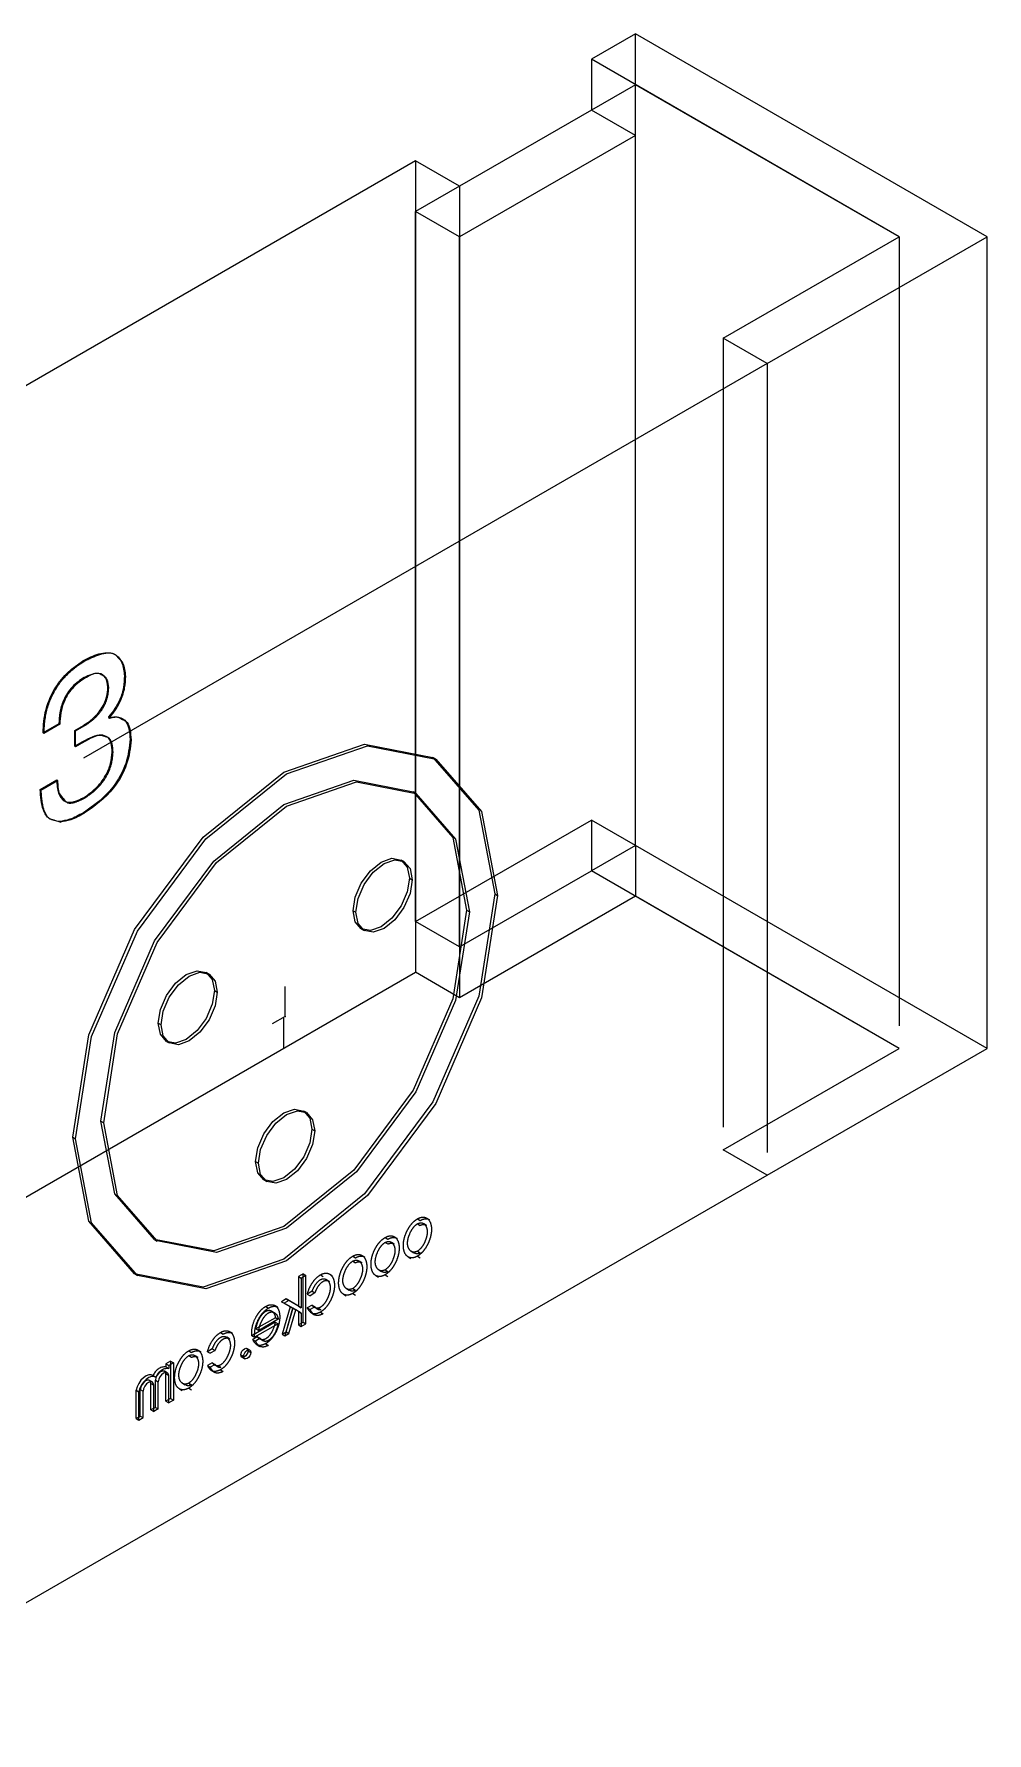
# Model space of a CAD drawing. Header units: millimetres. Extents: x 0 to 841, y 0 to 2287.
# Drawn here: x 614.698 to 616.231, y 248.819 to 251.554 of the extents above; entities that cross this region are included whole.
import ezdxf

# ---------------------------------------------------------------- set-up
doc = ezdxf.new("R2010")
doc.units = ezdxf.units.MM
doc.header["$PDSIZE"] = -1
doc.linetypes.add('HIDDEN', pattern=[1.905, 1.27, -0.635])

msp = doc.modelspace()

# ---------------------------------------------------------------- linework, layer by layer
at = {"color": 7, "linetype": 'Continuous', "lineweight": 25}
for p, q in [((615.6658, 251.5539), (615.5951, 251.5131)), ((615.6658, 250.2474), (615.6658, 251.5539)), ((616.2315, 251.2273), (615.6658, 251.5539)), ((615.5951, 251.5131), (615.5951, 251.4314)), ((615.5951, 251.4314), (615.3123, 251.2681)), ((615.3123, 251.3498), (613.7566, 250.4517)), ((615.3123, 251.3498), (615.3123, 250.0433)), ((615.383, 251.309), (615.3123, 251.3498)), ((615.3123, 250.125), (615.3123, 251.2681)), ((616.2315, 249.9209), (616.2315, 251.2273)), ((614.779, 250.5177), (614.7804, 250.5169)), ((614.8439, 250.5204), (614.8454, 250.5195)), ((614.7385, 250.4434), (614.713, 250.4287)), ((614.7399, 250.4426), (614.7144, 250.4279)), ((614.7385, 250.4434), (614.7399, 250.4426)), ((614.764, 250.4327), (614.7779, 250.4407)), ((614.8184, 250.4548), (614.8184, 250.4534)), ((614.8184, 250.4548), (614.8199, 250.454)), ((614.8199, 250.454), (614.8199, 250.4526)), ((614.713, 250.4287), (614.7144, 250.4279)), ((614.764, 250.4073), (614.764, 250.4327)), ((614.7767, 250.4146), (614.764, 250.4073)), ((614.764, 250.4073), (614.7654, 250.4064)), ((614.7781, 250.4138), (614.7654, 250.4064)), ((614.7767, 250.4146), (614.7781, 250.4138)), ((614.8532, 250.4186), (614.8546, 250.4178)), ((614.7083, 250.3377), (614.735, 250.353)), ((614.735, 250.353), (614.7364, 250.3522)), ((614.7779, 250.3002), (614.7793, 250.2994)), ((614.741, 250.2853), (614.7316, 250.2879)), ((614.7396, 250.2861), (614.741, 250.2853)), ((615.3123, 250.125), (615.5951, 250.2883)), ((615.5951, 250.2883), (615.5951, 250.2066)), ((615.6658, 250.2474), (615.5951, 250.2066)), ((616.2315, 249.9209), (615.6658, 250.2474)), ((615.383, 250.0842), (615.5951, 250.2066)), ((616.0901, 249.9209), (615.5951, 250.2066)), ((615.6658, 250.1658), (615.383, 250.0025)), ((616.0901, 249.9209), (615.6658, 250.1658)), ((615.383, 250.0842), (615.3123, 250.125)), ((615.383, 250.0842), (615.383, 250.0025)), ((613.7566, 249.1453), (615.3123, 250.0433)), ((615.383, 250.0025), (615.3123, 250.0433)), ((615.8072, 249.7576), (616.0901, 249.9209)), ((615.8779, 249.7168), (616.2315, 249.9209)), ((615.8779, 249.7168), (615.8072, 249.7576)), ((614.3223, 248.8187), (615.8779, 249.7168))]:
    msp.add_line(p, q, dxfattribs=at)
at = {"color": 7, "linetype": 'HIDDEN', "lineweight": 18}
for p, q in [((616.0901, 251.2273), (615.5951, 251.5131)), ((615.6658, 251.4722), (615.5951, 251.4314)), ((616.0901, 251.2273), (615.6658, 251.4722)), ((615.6658, 251.3906), (615.5951, 251.4314)), ((615.6658, 251.3906), (615.383, 251.2273)), ((615.383, 251.309), (615.383, 250.0842)), ((615.383, 251.2273), (615.3123, 251.2681)), ((615.383, 250.0842), (615.383, 251.2273)), ((615.8072, 251.064), (616.0901, 251.2273)), ((615.8779, 251.0232), (616.2315, 251.2273)), ((616.0901, 251.2273), (616.0901, 249.9209)), ((615.8779, 251.0232), (615.8072, 251.064)), ((615.8072, 251.064), (615.8072, 249.7576)), ((615.8779, 251.0232), (614.3223, 250.1252)), ((615.8779, 251.0232), (615.8779, 249.7168)), ((614.7802, 250.5465), (614.7816, 250.5457)), ((614.8173, 250.5023), (614.8187, 250.5015)), ((614.7654, 250.4319), (614.7793, 250.4399)), ((614.7779, 250.4407), (614.7793, 250.4399)), ((614.8184, 250.4534), (614.8199, 250.4526)), ((614.764, 250.4327), (614.7654, 250.4319)), ((614.7654, 250.4064), (614.7654, 250.4319)), ((614.8242, 250.3979), (614.8256, 250.3971)), ((615.3448, 250.3867), (615.3402, 250.3893)), ((614.7097, 250.3368), (614.7364, 250.3522)), ((614.7083, 250.3377), (614.7097, 250.3368)), ((614.779, 250.3249), (614.7804, 250.3241)), ((615.3128, 250.3313), (615.3082, 250.3339)), ((615.6658, 250.2474), (615.5951, 250.2883)), ((615.6658, 250.2474), (615.6658, 250.1658)), ((615.2936, 250.2215), (615.289, 250.2241)), ((615.3023, 250.1948), (615.3068, 250.1922)), ((615.4397, 250.1696), (615.4442, 250.167)), ((615.2118, 250.1425), (615.2163, 250.1399)), ((615.3944, 250.1435), (615.3989, 250.1408)), ((615.225, 250.1132), (615.2296, 250.1106)), ((614.98, 250.0405), (614.9755, 250.0431)), ((614.9887, 250.0138), (614.9933, 250.0112)), ((614.8982, 249.9615), (614.9028, 249.9589)), ((614.9115, 249.9322), (614.916, 249.9296)), ((615.1368, 249.8174), (615.1323, 249.82)), ((614.7609, 249.7777), (614.7654, 249.7751)), ((614.8061, 249.8038), (614.8106, 249.8012)), ((615.1455, 249.7907), (615.15, 249.7881)), ((615.055, 249.7385), (615.0595, 249.7359)), ((615.0683, 249.7092), (615.0728, 249.7066)), ((615.3153, 249.6465), (615.3198, 249.6438)), ((615.3347, 249.645), (615.3301, 249.6476)), ((614.8923, 249.6134), (614.8968, 249.6107)), ((615.2632, 249.6164), (615.2677, 249.6138)), ((615.2826, 249.615), (615.2781, 249.6176)), ((615.3153, 249.6386), (615.3198, 249.636)), ((615.33, 249.6359), (615.3254, 249.6385)), ((615.2112, 249.5864), (615.2157, 249.5838)), ((615.2306, 249.5849), (615.226, 249.5876)), ((615.2632, 249.6086), (615.2677, 249.606)), ((615.2779, 249.6059), (615.2734, 249.6085)), ((615.3004, 249.5852), (615.3049, 249.5826)), ((615.3051, 249.5943), (615.3096, 249.5917)), ((615.3153, 249.5942), (615.3198, 249.5916)), ((615.3153, 249.5864), (615.3198, 249.5837)), ((614.8603, 249.5579), (614.8648, 249.5553)), ((615.1313, 249.558), (615.1239, 249.5537)), ((615.1313, 249.4802), (615.1313, 249.558)), ((615.1313, 249.558), (615.1359, 249.5554)), ((615.2112, 249.5785), (615.2157, 249.5759)), ((615.2259, 249.5758), (615.2213, 249.5784)), ((615.2531, 249.5643), (615.2576, 249.5616)), ((615.2632, 249.5642), (615.2677, 249.5615)), ((615.1239, 249.5537), (615.1239, 249.5059)), ((615.1239, 249.5537), (615.1284, 249.5511)), ((615.1359, 249.5554), (615.1284, 249.5511)), ((615.1284, 249.5511), (615.1284, 249.5033)), ((615.1359, 249.4776), (615.1359, 249.5554)), ((615.1591, 249.5563), (615.1637, 249.5537)), ((615.1737, 249.5458), (615.1692, 249.5484)), ((615.1785, 249.5549), (615.174, 249.5575)), ((615.201, 249.5342), (615.2055, 249.5316)), ((615.2112, 249.5341), (615.2157, 249.5315)), ((615.2484, 249.5551), (615.2529, 249.5525)), ((615.2632, 249.5563), (615.2677, 249.5537)), ((615.0712, 249.5056), (615.0757, 249.5029)), ((615.0906, 249.5041), (615.086, 249.5067)), ((615.1039, 249.5175), (615.0964, 249.5131)), ((615.1104, 249.505), (615.0964, 249.5131)), ((615.0964, 249.5131), (615.1009, 249.5105)), ((615.1104, 249.505), (615.0977, 249.4607)), ((615.1084, 249.5149), (615.1009, 249.5105)), ((615.1149, 249.5024), (615.1009, 249.5105)), ((615.1239, 249.5059), (615.1039, 249.5175)), ((615.1039, 249.5175), (615.1084, 249.5149)), ((615.1284, 249.5033), (615.1084, 249.5149)), ((615.1104, 249.505), (615.1149, 249.5024)), ((615.1239, 249.5059), (615.1284, 249.5033)), ((615.1459, 249.5298), (615.1381, 249.5253)), ((615.1381, 249.5253), (615.1427, 249.5227)), ((615.1459, 249.5075), (615.1381, 249.503)), ((615.1504, 249.5272), (615.1427, 249.5227)), ((615.1504, 249.5048), (615.1427, 249.5004)), ((615.1459, 249.5298), (615.1504, 249.5272)), ((615.1459, 249.5075), (615.1504, 249.5048)), ((615.1963, 249.5251), (615.2008, 249.5225)), ((615.2112, 249.5263), (615.2157, 249.5237)), ((615.0866, 249.4801), (615.0488, 249.4583)), ((615.0912, 249.4775), (615.0533, 249.4557)), ((615.0869, 249.4873), (615.0555, 249.4692)), ((615.0914, 249.4847), (615.06, 249.4666)), ((615.0793, 249.4983), (615.078, 249.499)), ((615.0825, 249.4964), (615.0822, 249.4966)), ((615.0866, 249.4801), (615.0912, 249.4775)), ((615.0869, 249.4873), (615.0914, 249.4847)), ((615.1149, 249.5024), (615.1022, 249.4581)), ((615.1039, 249.4643), (615.1149, 249.5024)), ((615.1084, 249.4617), (615.1194, 249.4998)), ((615.1239, 249.4972), (615.1149, 249.5024)), ((615.1149, 249.5024), (615.1194, 249.4998)), ((615.1284, 249.4946), (615.1194, 249.4998)), ((615.1239, 249.4972), (615.1239, 249.4759)), ((615.1239, 249.4972), (615.1284, 249.4946)), ((615.1239, 249.4759), (615.1313, 249.4802)), ((615.1239, 249.4759), (615.1284, 249.4733)), ((615.1284, 249.4946), (615.1284, 249.4733)), ((615.1284, 249.4733), (615.1359, 249.4776)), ((615.1313, 249.4802), (615.1359, 249.4776)), ((615.1381, 249.503), (615.1427, 249.5004)), ((615.1452, 249.4945), (615.1498, 249.4919)), ((615.1552, 249.5027), (615.1597, 249.5001)), ((615.1591, 249.4962), (615.1637, 249.4936)), ((614.9985, 249.4636), (615.003, 249.461)), ((615.0131, 249.4531), (615.0086, 249.4557)), ((615.0179, 249.4622), (615.0134, 249.4648)), ((615.0488, 249.4583), (615.0533, 249.4557)), ((615.0579, 249.4567), (615.0502, 249.4522)), ((615.0502, 249.4522), (615.0547, 249.4496)), ((615.0624, 249.4541), (615.0547, 249.4496)), ((615.0555, 249.4692), (615.06, 249.4666)), ((615.0579, 249.4567), (615.0624, 249.4541)), ((615.0664, 249.4518), (615.0709, 249.4492)), ((615.0977, 249.4607), (615.1039, 249.4643)), ((615.0977, 249.4607), (615.1022, 249.4581)), ((615.1022, 249.4581), (615.1084, 249.4617)), ((615.1039, 249.4643), (615.1084, 249.4617)), ((614.9473, 249.434), (614.9518, 249.4314)), ((614.9473, 249.4262), (614.9518, 249.4236)), ((614.962, 249.4235), (614.9575, 249.4261)), ((614.9667, 249.4326), (614.9622, 249.4352)), ((614.9852, 249.437), (614.9775, 249.4326)), ((614.9775, 249.4326), (614.982, 249.43)), ((614.9897, 249.4344), (614.982, 249.43)), ((614.9852, 249.437), (614.9897, 249.4344)), ((615.0313, 249.4276), (615.0358, 249.425)), ((615.0329, 249.4239), (615.0375, 249.4213)), ((615.0455, 249.4352), (615.0409, 249.4378)), ((615.0426, 249.4341), (615.0471, 249.4315)), ((615.0573, 249.4438), (615.0618, 249.4412)), ((615.0712, 249.4455), (615.0757, 249.4428)), ((614.8942, 249.3918), (614.8896, 249.3944)), ((614.8902, 249.3941), (614.8947, 249.3915)), ((614.9128, 249.3984), (614.9083, 249.401)), ((614.9181, 249.4172), (614.9107, 249.4129)), ((614.9107, 249.4129), (614.9107, 249.4082)), ((614.9107, 249.4129), (614.9153, 249.4103)), ((614.9107, 249.4082), (614.9153, 249.4056)), ((614.9107, 249.3528), (614.9107, 249.3967)), ((614.9107, 249.3967), (614.9153, 249.3941)), ((614.9226, 249.4146), (614.9153, 249.4103)), ((614.9153, 249.4103), (614.9153, 249.4056)), ((614.9153, 249.3502), (614.9153, 249.3941)), ((614.9181, 249.4172), (614.9181, 249.3571)), ((614.9181, 249.4172), (614.9226, 249.4146)), ((614.9226, 249.4146), (614.9226, 249.3545)), ((614.9852, 249.4147), (614.9775, 249.4103)), ((614.9775, 249.4103), (614.982, 249.4076)), ((614.9897, 249.4121), (614.982, 249.4076)), ((614.9846, 249.4018), (614.9891, 249.3992)), ((614.9852, 249.4147), (614.9897, 249.4121)), ((614.9945, 249.4099), (614.9991, 249.4073)), ((614.9985, 249.4035), (615.003, 249.4009)), ((614.8626, 249.3251), (614.8626, 249.3707)), ((614.8626, 249.3707), (614.8672, 249.3681)), ((614.8672, 249.3224), (614.8672, 249.3681)), ((614.8694, 249.329), (614.8694, 249.3715)), ((614.8694, 249.3715), (614.874, 249.3689)), ((614.874, 249.3264), (614.874, 249.3689)), ((614.8887, 249.3838), (614.8841, 249.3864)), ((614.8866, 249.3389), (614.8866, 249.3814)), ((614.8866, 249.3814), (614.8912, 249.3788)), ((614.8912, 249.3363), (614.8912, 249.3788)), ((614.8937, 249.343), (614.8937, 249.3868)), ((614.8937, 249.3868), (614.8982, 249.3842)), ((614.8982, 249.3404), (614.8982, 249.3842)), ((614.9324, 249.3727), (614.937, 249.3701)), ((614.9371, 249.3819), (614.9417, 249.3793)), ((614.9473, 249.3818), (614.9518, 249.3792)), ((614.9473, 249.3739), (614.9518, 249.3713)), ((614.8937, 249.343), (614.8866, 249.3389)), ((614.8982, 249.3404), (614.8912, 249.3363)), ((614.8937, 249.343), (614.8982, 249.3404)), ((614.9181, 249.3571), (614.9107, 249.3528)), ((614.9107, 249.3528), (614.9153, 249.3502)), ((614.9226, 249.3545), (614.9153, 249.3502)), ((614.9181, 249.3571), (614.9226, 249.3545)), ((614.8626, 249.3251), (614.8694, 249.329)), ((614.8626, 249.3251), (614.8672, 249.3224)), ((614.8672, 249.3224), (614.874, 249.3264)), ((614.8694, 249.329), (614.874, 249.3264)), ((614.8866, 249.3389), (614.8912, 249.3363))]:
    msp.add_line(p, q, dxfattribs=at)
at = {"color": 7, "linetype": 'Continuous'}
for p, q in [((615.1025, 249.9723), (615.1025, 250.0207)), ((615.1025, 249.9723), (615.0816, 249.9602)), ((615.1001, 249.921), (615.1001, 249.9693)), ((615.1001, 249.921), (615.1001, 249.9693)), ((615.1001, 249.921), (615.1211, 249.9331)), ((615.1001, 249.921), (615.1211, 249.9331))]:
    msp.add_line(p, q, dxfattribs=at)
at = {"color": 7, "linetype": 'HIDDEN', "lineweight": 18, "flags": 128}
for points in [[(614.7609, 249.7777), (614.7867, 249.9426), (614.8603, 250.1122), (614.9704, 250.2608), (615.1003, 250.3656), (615.2301, 250.4107), (615.3403, 250.3893), (615.4138, 250.3046), (615.4397, 250.1696)], [(614.7654, 249.7751), (614.7912, 249.94), (614.8648, 250.1096), (614.9749, 250.2581), (615.1048, 250.363), (615.2347, 250.4081), (615.3448, 250.3867), (615.4184, 250.302), (615.4442, 250.167)], [(614.8061, 249.8038), (614.8285, 249.9467), (614.8923, 250.0938), (614.9877, 250.2225), (615.1003, 250.3133), (615.2128, 250.3524), (615.3083, 250.3339), (615.372, 250.2605), (615.3944, 250.1435)], [(614.8106, 249.8012), (614.833, 249.9441), (614.8968, 250.0911), (614.9922, 250.2199), (615.1048, 250.3107), (615.2174, 250.3498), (615.3128, 250.3313), (615.3766, 250.2579), (615.3989, 250.1408)], [(615.2118, 250.1425), (615.2152, 250.1645), (615.225, 250.1871), (615.2397, 250.2069), (615.257, 250.2209), (615.2743, 250.2269), (615.289, 250.2241), (615.2988, 250.2128), (615.3023, 250.1948)], [(615.2163, 250.1399), (615.2197, 250.1619), (615.2296, 250.1845), (615.2442, 250.2043), (615.2616, 250.2183), (615.2789, 250.2243), (615.2936, 250.2215), (615.3034, 250.2102), (615.3068, 250.1922)], [(615.3023, 250.1948), (615.2988, 250.1728), (615.289, 250.1502), (615.2743, 250.1304), (615.257, 250.1164), (615.2397, 250.1104), (615.225, 250.1132), (615.2152, 250.1245), (615.2118, 250.1425)], [(615.3068, 250.1922), (615.3034, 250.1702), (615.2936, 250.1476), (615.2789, 250.1278), (615.2616, 250.1138), (615.2442, 250.1078), (615.2296, 250.1106), (615.2197, 250.1219), (615.2163, 250.1399)], [(615.4397, 250.1696), (615.4138, 250.0047), (615.3403, 249.835), (615.2301, 249.6865), (615.1003, 249.5817), (614.9704, 249.5366), (614.8603, 249.5579), (614.7867, 249.6426), (614.7609, 249.7777)], [(615.4442, 250.167), (615.4184, 250.0021), (615.3448, 249.8324), (615.2347, 249.6839), (615.1048, 249.5791), (614.9749, 249.5339), (614.8648, 249.5553), (614.7912, 249.64), (614.7654, 249.7751)], [(615.3944, 250.1435), (615.372, 250.0005), (615.3083, 249.8535), (615.2128, 249.7248), (615.1003, 249.634), (614.9877, 249.5948), (614.8923, 249.6134), (614.8285, 249.6868), (614.8061, 249.8038)], [(615.3989, 250.1408), (615.3766, 249.9979), (615.3128, 249.8509), (615.2174, 249.7222), (615.1048, 249.6313), (614.9922, 249.5922), (614.8968, 249.6108), (614.833, 249.6841), (614.8106, 249.8012)], [(614.8982, 249.9615), (614.9017, 249.9835), (614.9115, 250.0061), (614.9262, 250.0259), (614.9435, 250.0399), (614.9608, 250.0459), (614.9755, 250.0431), (614.9853, 250.0318), (614.9887, 250.0138)], [(614.9028, 249.9589), (614.9062, 249.9809), (614.916, 250.0035), (614.9307, 250.0233), (614.948, 250.0373), (614.9653, 250.0433), (614.98, 250.0405), (614.9898, 250.0292), (614.9933, 250.0112)], [(614.9887, 250.0138), (614.9853, 249.9918), (614.9755, 249.9692), (614.9608, 249.9494), (614.9435, 249.9354), (614.9262, 249.9294), (614.9115, 249.9322), (614.9017, 249.9435), (614.8982, 249.9615)], [(614.9933, 250.0112), (614.9898, 249.9892), (614.98, 249.9666), (614.9653, 249.9468), (614.948, 249.9328), (614.9307, 249.9268), (614.916, 249.9296), (614.9062, 249.9409), (614.9028, 249.9589)], [(615.055, 249.7385), (615.0585, 249.7605), (615.0683, 249.7831), (615.0829, 249.8029), (615.1003, 249.8169), (615.1176, 249.8229), (615.1323, 249.82), (615.1421, 249.8087), (615.1455, 249.7907)], [(615.0595, 249.7359), (615.063, 249.7579), (615.0728, 249.7805), (615.0875, 249.8003), (615.1048, 249.8142), (615.1221, 249.8203), (615.1368, 249.8174), (615.1466, 249.8061), (615.15, 249.7881)], [(615.1455, 249.7907), (615.1421, 249.7687), (615.1323, 249.7461), (615.1176, 249.7263), (615.1003, 249.7123), (615.0829, 249.7063), (615.0683, 249.7092), (615.0585, 249.7205), (615.055, 249.7385)], [(615.15, 249.7881), (615.1466, 249.7661), (615.1368, 249.7435), (615.1221, 249.7237), (615.1048, 249.7097), (615.0875, 249.7037), (615.0728, 249.7066), (615.063, 249.7179), (615.0595, 249.7359)], [(615.0313, 249.4276), (615.0317, 249.4303), (615.0329, 249.4332), (615.0348, 249.4356), (615.0369, 249.4374), (615.0391, 249.4381), (615.0409, 249.4378), (615.0422, 249.4364), (615.0426, 249.4341)], [(615.0426, 249.4341), (615.0422, 249.4314), (615.0409, 249.4285), (615.0391, 249.4261), (615.0369, 249.4243), (615.0348, 249.4236), (615.0329, 249.4239), (615.0317, 249.4253), (615.0313, 249.4276)], [(615.0358, 249.425), (615.0362, 249.4277), (615.0375, 249.4305), (615.0393, 249.433), (615.0415, 249.4348), (615.0436, 249.4355), (615.0455, 249.4352), (615.0467, 249.4338), (615.0471, 249.4315)], [(615.0471, 249.4315), (615.0467, 249.4288), (615.0455, 249.4259), (615.0436, 249.4235), (615.0415, 249.4217), (615.0393, 249.421), (615.0375, 249.4213), (615.0362, 249.4227), (615.0358, 249.425)], [(614.8902, 249.3941), (614.8869, 249.3953), (614.883, 249.3952), (614.8787, 249.3936), (614.8745, 249.3906), (614.8705, 249.3865), (614.867, 249.3816), (614.8643, 249.3762), (614.8626, 249.3707)], [(614.9107, 249.3967), (614.9098, 249.3995), (614.9079, 249.4012), (614.9052, 249.4015), (614.9022, 249.4004), (614.8992, 249.398), (614.8965, 249.3946), (614.8946, 249.3908), (614.8937, 249.3868)], [(614.9153, 249.3941), (614.9143, 249.3969), (614.9124, 249.3986), (614.9098, 249.3989), (614.9067, 249.3978), (614.9037, 249.3954), (614.9011, 249.392), (614.8991, 249.3881), (614.8982, 249.3842)], [(614.8947, 249.3915), (614.8914, 249.3927), (614.8875, 249.3926), (614.8833, 249.3909), (614.879, 249.388), (614.875, 249.3839), (614.8715, 249.379), (614.8689, 249.3736), (614.8672, 249.3681)], [(614.8866, 249.3814), (614.8858, 249.3846), (614.8839, 249.3865), (614.8812, 249.3869), (614.878, 249.3858), (614.8749, 249.3832), (614.8722, 249.3797), (614.8703, 249.3756), (614.8694, 249.3715)], [(614.8912, 249.3788), (614.8904, 249.3819), (614.8885, 249.3839), (614.8857, 249.3843), (614.8826, 249.3831), (614.8794, 249.3806), (614.8767, 249.3771), (614.8748, 249.373), (614.874, 249.3689)]]:
    msp.add_lwpolyline(points, dxfattribs=at)
at = {"color": 7, "linetype": 'HIDDEN', "lineweight": 18}
for centre in [(614.9096, 249.3878), (614.9141, 249.3851)]:
    msp.add_arc(centre, 0.0204, 86.7937, 162.0245, dxfattribs=at)
at = {"color": 7, "linetype": 'Continuous', "lineweight": 25}
for points, knots in [([(614.713, 250.4287), (614.7137, 250.4409), (614.7151, 250.4653), (614.7318, 250.5037), (614.7562, 250.5308), (614.7722, 250.5412), (614.7802, 250.5465)], [0, 0, 0, 0, 0.280713, 0.558959, 0.779032, 1, 1, 1, 1]), ([(614.7802, 250.5465), (614.7889, 250.5506), (614.8064, 250.5589), (614.8288, 250.5581), (614.8413, 250.5426), (614.8431, 250.5278), (614.8439, 250.5204)], [0, 0, 0, 0, 0.280832, 0.559816, 0.77948, 1, 1, 1, 1]), ([(614.8339, 250.5494), (614.8366, 250.5468), (614.8436, 250.54), (614.8447, 250.5273), (614.8454, 250.5195)], [0, 0, 0, 0, 0.397455, 1, 1, 1, 1]), ([(614.779, 250.5177), (614.7726, 250.5135), (614.7598, 250.5051), (614.7453, 250.4826), (614.7395, 250.4613), (614.7388, 250.4494), (614.7385, 250.4434)], [0, 0, 0, 0, 0.2803377, 0.55806, 0.7786715, 1, 1, 1, 1]), ([(614.7804, 250.5169), (614.774, 250.5127), (614.7612, 250.5043), (614.7467, 250.4818), (614.7409, 250.4605), (614.7402, 250.4486), (614.7399, 250.4426)], [0, 0, 0, 0, 0.2803377, 0.55806, 0.7786715, 1, 1, 1, 1]), ([(614.8173, 250.5023), (614.8165, 250.5079), (614.8149, 250.5191), (614.8011, 250.5278), (614.7874, 250.5215), (614.779, 250.5177)], [0, 0, 0, 0, 0.2810787, 0.5603094, 1, 1, 1, 1]), ([(614.806, 250.5225), (614.8054, 250.5229), (614.7993, 250.5273), (614.7894, 250.5218), (614.7804, 250.5169)], [0, 0, 0, 0, 0.097161, 1, 1, 1, 1]), ([(614.8439, 250.5204), (614.8437, 250.5144), (614.8432, 250.5024), (614.8377, 250.4839), (614.829, 250.4674), (614.822, 250.459), (614.8184, 250.4548)], [0, 0, 0, 0, 0.280228, 0.559846, 0.779841, 1, 1, 1, 1]), ([(614.8454, 250.5195), (614.8451, 250.5136), (614.8446, 250.5016), (614.8391, 250.4831), (614.8304, 250.4666), (614.8234, 250.4582), (614.8199, 250.454)], [0, 0, 0, 0, 0.280228, 0.559846, 0.779841, 1, 1, 1, 1]), ([(614.7779, 250.4407), (614.7833, 250.4443), (614.7942, 250.4516), (614.8083, 250.468), (614.816, 250.4867), (614.8169, 250.4971), (614.8173, 250.5023)], [0, 0, 0, 0, 0.280943, 0.559927, 0.779511, 1, 1, 1, 1]), ([(614.8184, 250.4534), (614.824, 250.4542), (614.8352, 250.4559), (614.8506, 250.4461), (614.8522, 250.429), (614.8532, 250.4186)], [0, 0, 0, 0, 0.281257, 0.561403, 1, 1, 1, 1]), ([(614.8382, 250.4518), (614.8419, 250.4501), (614.8526, 250.4451), (614.8538, 250.4286), (614.8546, 250.4178)], [0, 0, 0, 0, 0.342796, 1, 1, 1, 1]), ([(614.8242, 250.3979), (614.824, 250.4028), (614.8235, 250.4125), (614.8175, 250.4229), (614.802, 250.4276), (614.7872, 250.42), (614.7767, 250.4146)], [0, 0, 0, 0, 0.18739, 0.3740717, 0.5608801, 1, 1, 1, 1]), ([(614.8532, 250.4186), (614.8518, 250.4058), (614.8491, 250.3801), (614.8218, 250.3307), (614.7946, 250.3118), (614.7779, 250.3002)], [0, 0, 0, 0, 0.28105, 0.560203, 1, 1, 1, 1]), ([(614.8119, 250.423), (614.8106, 250.4235), (614.8015, 250.4272), (614.7889, 250.42), (614.7781, 250.4138)], [0, 0, 0, 0, 0.140173, 1, 1, 1, 1]), ([(614.8546, 250.4178), (614.8533, 250.4049), (614.8505, 250.3793), (614.8233, 250.3299), (614.796, 250.311), (614.7793, 250.2994)], [0, 0, 0, 0, 0.28105, 0.560203, 1, 1, 1, 1]), ([(614.779, 250.3249), (614.7854, 250.3293), (614.798, 250.3381), (614.8138, 250.358), (614.8225, 250.3797), (614.8236, 250.3918), (614.8242, 250.3979)], [0, 0, 0, 0, 0.280836, 0.559683, 0.779441, 1, 1, 1, 1]), ([(614.735, 250.353), (614.7355, 250.3455), (614.7365, 250.3304), (614.7468, 250.3166), (614.763, 250.3167), (614.7737, 250.3222), (614.779, 250.3249)], [0, 0, 0, 0, 0.280929, 0.559406, 0.779167, 1, 1, 1, 1]), ([(614.7364, 250.3522), (614.7366, 250.3443), (614.737, 250.3314), (614.7438, 250.3249), (614.7464, 250.3225)], [0, 0, 0, 0, 0.616331, 1, 1, 1, 1]), ([(614.7396, 250.2861), (614.7338, 250.2869), (614.7223, 250.2884), (614.7106, 250.307), (614.7092, 250.326), (614.7083, 250.3377)], [0, 0, 0, 0, 0.279474, 0.559495, 1, 1, 1, 1]), ([(614.7779, 250.3002), (614.7705, 250.2961), (614.7573, 250.2888), (614.745, 250.2869), (614.7396, 250.2861)], [0, 0, 0, 0, 0.560492, 1, 1, 1, 1]), ([(614.7793, 250.2994), (614.7719, 250.2953), (614.7588, 250.288), (614.7464, 250.2861), (614.741, 250.2853)], [0, 0, 0, 0, 0.560492, 1, 1, 1, 1])]:
    msp.add_open_spline(points, degree=3, knots=knots, dxfattribs=at)
at = {"color": 7, "linetype": 'HIDDEN', "lineweight": 18}
for points, knots in [([(614.7144, 250.4279), (614.7151, 250.4401), (614.7166, 250.4644), (614.7332, 250.5029), (614.7576, 250.5299), (614.7736, 250.5404), (614.7816, 250.5457)], [0, 0, 0, 0, 0.280713, 0.558959, 0.779032, 1, 1, 1, 1]), ([(614.7816, 250.5457), (614.7902, 250.5496), (614.8074, 250.5576), (614.8272, 250.5589), (614.8327, 250.5511), (614.8339, 250.5494)], [0, 0, 0, 0, 0.442939, 0.882964, 1, 1, 1, 1]), ([(614.8187, 250.5015), (614.818, 250.5073), (614.8168, 250.5179), (614.8093, 250.5211), (614.806, 250.5225)], [0, 0, 0, 0, 0.547921, 1, 1, 1, 1]), ([(614.7793, 250.4399), (614.7847, 250.4435), (614.7956, 250.4508), (614.8097, 250.4672), (614.8174, 250.4859), (614.8183, 250.4963), (614.8187, 250.5015)], [0, 0, 0, 0, 0.280943, 0.559927, 0.779511, 1, 1, 1, 1]), ([(614.8199, 250.4526), (614.8258, 250.4541), (614.8328, 250.4557), (614.8375, 250.4523), (614.8382, 250.4518)], [0, 0, 0, 0, 0.84555, 1, 1, 1, 1]), ([(614.8256, 250.3971), (614.8254, 250.4019), (614.8248, 250.4115), (614.8199, 250.4213), (614.8141, 250.4225), (614.8119, 250.423)], [0, 0, 0, 0, 0.382982, 0.764515, 1, 1, 1, 1]), ([(614.7804, 250.3241), (614.7868, 250.3285), (614.7994, 250.3373), (614.8153, 250.3572), (614.8239, 250.3788), (614.8251, 250.391), (614.8256, 250.3971)], [0, 0, 0, 0, 0.280836, 0.559683, 0.779441, 1, 1, 1, 1]), ([(614.7316, 250.2879), (614.7293, 250.2884), (614.7214, 250.2898), (614.7123, 250.3066), (614.7107, 250.3254), (614.7097, 250.3368)], [0, 0, 0, 0, 0.138561, 0.473346, 1, 1, 1, 1]), ([(614.7464, 250.3225), (614.7476, 250.3206), (614.7514, 250.3147), (614.7646, 250.3162), (614.7752, 250.3215), (614.7804, 250.3241)], [0, 0, 0, 0, 0.19037, 0.5942, 1, 1, 1, 1]), ([(615.3153, 249.5864), (615.3139, 249.5857), (615.3109, 249.5841), (615.3062, 249.5834), (615.3012, 249.5843), (615.2967, 249.5878), (615.2934, 249.5942), (615.2922, 249.6031), (615.2934, 249.6134), (615.2967, 249.6236), (615.3012, 249.6323), (615.3062, 249.639), (615.3109, 249.6436), (615.3139, 249.6456), (615.3153, 249.6465)], [0, 0, 0, 0, 0.053784, 0.117806, 0.194259, 0.284674, 0.388205, 0.5, 0.611795, 0.715326, 0.805741, 0.882194, 0.946216, 1, 1, 1, 1]), ([(615.3153, 249.6465), (615.3166, 249.6472), (615.3196, 249.6487), (615.3244, 249.6495), (615.3293, 249.6485), (615.3338, 249.6451), (615.3371, 249.6387), (615.3383, 249.6297), (615.3371, 249.6194), (615.3338, 249.6092), (615.3293, 249.6005), (615.3244, 249.5939), (615.3196, 249.5892), (615.3166, 249.5872), (615.3153, 249.5864)], [0, 0, 0, 0, 0.053784, 0.117806, 0.194259, 0.284674, 0.388205, 0.5, 0.611795, 0.715326, 0.805741, 0.882194, 0.946216, 1, 1, 1, 1]), ([(615.3153, 249.6386), (615.3173, 249.6393), (615.3215, 249.6409), (615.3265, 249.6382), (615.3301, 249.6333), (615.3316, 249.6258), (615.3301, 249.6167), (615.3265, 249.6076), (615.3215, 249.5992), (615.3173, 249.5958), (615.3153, 249.5942)], [0, 0, 0, 0, 0.111736, 0.23533, 0.367087, 0.5, 0.632913, 0.76467, 0.888264, 1, 1, 1, 1]), ([(615.3198, 249.6438), (615.3212, 249.6445), (615.3242, 249.6461), (615.3288, 249.6468), (615.3325, 249.6465), (615.3341, 249.6451), (615.3345, 249.6448)], [0, 0, 0, 0, 0.247731, 0.542616, 0.894759, 1, 1, 1, 1]), ([(615.2632, 249.5563), (615.2619, 249.5556), (615.2589, 249.5541), (615.2541, 249.5533), (615.2492, 249.5542), (615.2446, 249.5577), (615.2414, 249.5641), (615.2402, 249.5731), (615.2414, 249.5834), (615.2446, 249.5936), (615.2492, 249.6023), (615.2541, 249.6089), (615.2589, 249.6136), (615.2619, 249.6155), (615.2632, 249.6164)], [0, 0, 0, 0, 0.053784, 0.117806, 0.194259, 0.284674, 0.388205, 0.5, 0.611795, 0.715326, 0.805741, 0.882194, 0.946216, 1, 1, 1, 1]), ([(615.2632, 249.6164), (615.2646, 249.6171), (615.2676, 249.6186), (615.2723, 249.6194), (615.2773, 249.6185), (615.2818, 249.615), (615.2851, 249.6086), (615.2863, 249.5997), (615.2851, 249.5893), (615.2818, 249.5792), (615.2773, 249.5704), (615.2723, 249.5638), (615.2676, 249.5592), (615.2646, 249.5572), (615.2632, 249.5563)], [0, 0, 0, 0, 0.053784, 0.117806, 0.194259, 0.284674, 0.388205, 0.5, 0.611795, 0.715326, 0.805741, 0.882194, 0.946216, 1, 1, 1, 1]), ([(615.2677, 249.6138), (615.2691, 249.6145), (615.2721, 249.616), (615.2768, 249.6167), (615.2805, 249.6164), (615.2821, 249.6151), (615.2825, 249.6148)], [0, 0, 0, 0, 0.247731, 0.542616, 0.894759, 1, 1, 1, 1]), ([(615.3153, 249.5942), (615.3132, 249.5935), (615.309, 249.5919), (615.304, 249.5946), (615.3004, 249.5995), (615.2989, 249.607), (615.3004, 249.6162), (615.304, 249.6252), (615.309, 249.6336), (615.3132, 249.637), (615.3153, 249.6386)], [0, 0, 0, 0, 0.111736, 0.23533, 0.367087, 0.5, 0.632913, 0.76467, 0.888264, 1, 1, 1, 1]), ([(615.3198, 249.636), (615.3218, 249.6368), (615.3258, 249.6383), (615.3285, 249.6365), (615.3298, 249.6357)], [0, 0, 0, 0, 0.519668, 1, 1, 1, 1]), ([(615.2112, 249.5263), (615.2098, 249.5256), (615.2068, 249.5241), (615.2021, 249.5233), (615.1971, 249.5242), (615.1926, 249.5277), (615.1893, 249.5341), (615.1881, 249.543), (615.1893, 249.5534), (615.1926, 249.5635), (615.1971, 249.5722), (615.2021, 249.5789), (615.2068, 249.5835), (615.2098, 249.5855), (615.2112, 249.5864)], [0, 0, 0, 0, 0.053784, 0.117806, 0.194259, 0.284674, 0.388205, 0.5, 0.611795, 0.715326, 0.805741, 0.882194, 0.946216, 1, 1, 1, 1]), ([(615.2112, 249.5864), (615.2126, 249.5871), (615.2156, 249.5886), (615.2203, 249.5894), (615.2252, 249.5885), (615.2298, 249.585), (615.233, 249.5786), (615.2342, 249.5696), (615.233, 249.5593), (615.2298, 249.5491), (615.2252, 249.5404), (615.2203, 249.5338), (615.2156, 249.5291), (615.2126, 249.5272), (615.2112, 249.5263)], [0, 0, 0, 0, 0.0537844, 0.1178061, 0.1942591, 0.2846742, 0.3882046, 0.5, 0.6117954, 0.7153258, 0.8057409, 0.8821939, 0.9462156, 1, 1, 1, 1]), ([(615.2157, 249.5838), (615.2171, 249.5845), (615.2201, 249.586), (615.2247, 249.5867), (615.2284, 249.5864), (615.2301, 249.585), (615.2304, 249.5847)], [0, 0, 0, 0, 0.247731, 0.542616, 0.894759, 1, 1, 1, 1]), ([(615.2632, 249.5642), (615.2612, 249.5634), (615.257, 249.5619), (615.252, 249.5645), (615.2484, 249.5695), (615.2469, 249.5769), (615.2484, 249.5861), (615.252, 249.5952), (615.257, 249.6036), (615.2612, 249.607), (615.2632, 249.6086)], [0, 0, 0, 0, 0.111736, 0.23533, 0.367087, 0.5, 0.632913, 0.76467, 0.888264, 1, 1, 1, 1]), ([(615.2632, 249.6086), (615.2652, 249.6093), (615.2695, 249.6108), (615.2745, 249.6082), (615.2781, 249.6033), (615.2796, 249.5958), (615.2781, 249.5866), (615.2745, 249.5775), (615.2695, 249.5691), (615.2652, 249.5658), (615.2632, 249.5642)], [0, 0, 0, 0, 0.111736, 0.23533, 0.367087, 0.5, 0.632913, 0.76467, 0.888264, 1, 1, 1, 1]), ([(615.2677, 249.606), (615.2698, 249.6067), (615.2737, 249.6082), (615.2765, 249.6065), (615.2778, 249.6057)], [0, 0, 0, 0, 0.519668, 1, 1, 1, 1]), ([(615.3198, 249.5916), (615.3177, 249.5908), (615.3138, 249.5893), (615.3111, 249.5911), (615.3097, 249.5919)], [0, 0, 0, 0, 0.519668, 1, 1, 1, 1]), ([(615.1591, 249.5563), (615.1605, 249.557), (615.1635, 249.5585), (615.1682, 249.5593), (615.1732, 249.5584), (615.1777, 249.5549), (615.181, 249.5485), (615.1822, 249.5396), (615.181, 249.5292), (615.1777, 249.5191), (615.1732, 249.5104), (615.1682, 249.5037), (615.1635, 249.4991), (615.1605, 249.4971), (615.1591, 249.4962)], [0, 0, 0, 0, 0.053784, 0.117806, 0.194259, 0.284674, 0.388205, 0.5, 0.611795, 0.715326, 0.805741, 0.882194, 0.946216, 1, 1, 1, 1]), ([(615.2112, 249.5341), (615.2092, 249.5334), (615.2049, 249.5319), (615.1999, 249.5345), (615.1963, 249.5394), (615.1948, 249.5469), (615.1963, 249.5561), (615.1999, 249.5651), (615.2049, 249.5735), (615.2092, 249.5769), (615.2112, 249.5785)], [0, 0, 0, 0, 0.111736, 0.23533, 0.367087, 0.5, 0.632913, 0.76467, 0.888264, 1, 1, 1, 1]), ([(615.2112, 249.5785), (615.2132, 249.5793), (615.2174, 249.5808), (615.2224, 249.5781), (615.226, 249.5732), (615.2275, 249.5658), (615.226, 249.5566), (615.2224, 249.5475), (615.2174, 249.5391), (615.2132, 249.5357), (615.2112, 249.5341)], [0, 0, 0, 0, 0.111736, 0.23533, 0.367087, 0.5, 0.632913, 0.76467, 0.888264, 1, 1, 1, 1]), ([(615.2157, 249.5759), (615.2178, 249.5767), (615.2217, 249.5782), (615.2244, 249.5764), (615.2258, 249.5756)], [0, 0, 0, 0, 0.519668, 1, 1, 1, 1]), ([(615.2677, 249.5615), (615.2657, 249.5608), (615.2618, 249.5593), (615.259, 249.561), (615.2577, 249.5619)], [0, 0, 0, 0, 0.519668, 1, 1, 1, 1]), ([(615.1381, 249.5253), (615.1392, 249.5289), (615.1415, 249.536), (615.1471, 249.5453), (615.1532, 249.5523), (615.1572, 249.555), (615.1591, 249.5563)], [0, 0, 0, 0, 0.289345, 0.578702, 0.796119, 1, 1, 1, 1]), ([(615.1459, 249.5298), (615.1469, 249.5323), (615.1489, 249.5371), (615.1533, 249.5436), (615.1583, 249.5485), (615.1635, 249.5504), (615.168, 249.5495), (615.1717, 249.5466), (615.1743, 249.5419), (615.1753, 249.5356), (615.1743, 249.5282), (615.1717, 249.5205), (615.168, 249.5133), (615.1635, 249.5072), (615.1583, 249.5031), (615.1533, 249.5022), (615.1489, 249.5037), (615.1469, 249.5062), (615.1459, 249.5075)], [0, 0, 0, 0, 0.06591, 0.127752, 0.184575, 0.240344, 0.300579, 0.365486, 0.4327, 0.5, 0.5673, 0.634514, 0.699421, 0.759656, 0.815425, 0.872248, 0.93409, 1, 1, 1, 1]), ([(615.1504, 249.5272), (615.1514, 249.5297), (615.1535, 249.5345), (615.1578, 249.541), (615.1628, 249.5459), (615.168, 249.5477), (615.1716, 249.5473), (615.1732, 249.546), (615.1736, 249.5456)], [0, 0, 0, 0, 0.203733, 0.394894, 0.570539, 0.742926, 0.929119, 1, 1, 1, 1]), ([(615.2157, 249.5315), (615.2137, 249.5307), (615.2097, 249.5292), (615.207, 249.531), (615.2057, 249.5318)], [0, 0, 0, 0, 0.519668, 1, 1, 1, 1]), ([(615.0488, 249.4583), (615.0487, 249.4629), (615.0487, 249.4724), (615.054, 249.4863), (615.0604, 249.496), (615.0657, 249.5019), (615.0694, 249.5044), (615.0712, 249.5056)], [0, 0, 0, 0, 0.284269, 0.585299, 0.73536, 0.873926, 1, 1, 1, 1]), ([(615.0712, 249.5056), (615.0726, 249.5062), (615.0756, 249.5078), (615.0803, 249.5085), (615.0852, 249.5076), (615.0898, 249.5042), (615.093, 249.4978), (615.0942, 249.4888), (615.093, 249.4785), (615.0898, 249.4683), (615.0852, 249.4596), (615.0803, 249.453), (615.0756, 249.4483), (615.0726, 249.4463), (615.0712, 249.4455)], [0, 0, 0, 0, 0.0537844, 0.1178061, 0.1942591, 0.2846742, 0.3882046, 0.5, 0.6117954, 0.7153258, 0.8057409, 0.8821939, 0.9462156, 1, 1, 1, 1]), ([(615.0757, 249.5029), (615.0771, 249.5036), (615.0801, 249.5052), (615.0847, 249.5059), (615.0885, 249.5055), (615.0901, 249.5042), (615.0904, 249.5039)], [0, 0, 0, 0, 0.247731, 0.542616, 0.894759, 1, 1, 1, 1]), ([(615.1598, 249.5004), (615.1592, 249.5002), (615.1569, 249.4996), (615.1535, 249.5012), (615.1514, 249.5036), (615.1504, 249.5048)], [0, 0, 0, 0, 0.134178, 0.553306, 1, 1, 1, 1]), ([(615.0533, 249.4557), (615.0533, 249.4603), (615.0532, 249.4697), (615.0585, 249.4837), (615.0649, 249.4934), (615.0703, 249.4993), (615.074, 249.5018), (615.0757, 249.5029)], [0, 0, 0, 0, 0.284269, 0.585299, 0.73536, 0.873926, 1, 1, 1, 1]), ([(615.0555, 249.4692), (615.056, 249.472), (615.057, 249.4775), (615.0607, 249.4859), (615.0655, 249.4931), (615.0712, 249.4983), (615.0769, 249.4997), (615.0816, 249.4979), (615.0854, 249.4939), (615.0864, 249.4895), (615.0869, 249.4873)], [0, 0, 0, 0, 0.133809, 0.265222, 0.38803, 0.5, 0.61197, 0.734778, 0.866191, 1, 1, 1, 1]), ([(615.0866, 249.4801), (615.0854, 249.4754), (615.0836, 249.4685), (615.0783, 249.46), (615.074, 249.4549), (615.0691, 249.4519), (615.0647, 249.4516), (615.0607, 249.4531), (615.0589, 249.4555), (615.0579, 249.4567)], [0, 0, 0, 0, 0.267845, 0.395145, 0.51294, 0.624534, 0.740912, 0.866836, 1, 1, 1, 1]), ([(615.06, 249.4666), (615.0605, 249.4694), (615.0615, 249.4749), (615.0653, 249.4833), (615.07, 249.4905), (615.0757, 249.4957), (615.0814, 249.4971), (615.0861, 249.4953), (615.0899, 249.4913), (615.0909, 249.4869), (615.0914, 249.4847)], [0, 0, 0, 0, 0.133809, 0.265222, 0.38803, 0.5, 0.61197, 0.734778, 0.866191, 1, 1, 1, 1]), ([(615.0912, 249.4775), (615.0899, 249.4728), (615.0881, 249.4658), (615.0829, 249.4574), (615.0785, 249.4523), (615.0737, 249.4493), (615.0692, 249.449), (615.0653, 249.4505), (615.0634, 249.4529), (615.0624, 249.4541)], [0, 0, 0, 0, 0.267845, 0.395145, 0.51294, 0.624534, 0.740912, 0.866836, 1, 1, 1, 1]), ([(615.1591, 249.4962), (615.1567, 249.4951), (615.1515, 249.4928), (615.1433, 249.4942), (615.1401, 249.4996), (615.1381, 249.503)], [0, 0, 0, 0, 0.262326, 0.545229, 1, 1, 1, 1]), ([(615.1637, 249.4936), (615.1612, 249.4925), (615.1561, 249.4902), (615.1478, 249.4916), (615.1446, 249.497), (615.1427, 249.5004)], [0, 0, 0, 0, 0.262326, 0.545229, 1, 1, 1, 1]), ([(614.9775, 249.4326), (614.9786, 249.4361), (614.9808, 249.4432), (614.9865, 249.4525), (614.9926, 249.4596), (614.9966, 249.4623), (614.9985, 249.4636)], [0, 0, 0, 0, 0.289345, 0.578702, 0.796119, 1, 1, 1, 1]), ([(614.9852, 249.437), (614.9863, 249.4395), (614.9883, 249.4444), (614.9927, 249.4509), (614.9977, 249.4557), (615.0029, 249.4576), (615.0074, 249.4568), (615.0111, 249.4539), (615.0137, 249.4492), (615.0147, 249.4429), (615.0137, 249.4354), (615.0111, 249.4278), (615.0074, 249.4206), (615.0029, 249.4145), (614.9977, 249.4104), (614.9927, 249.4095), (614.9883, 249.4109), (614.9863, 249.4134), (614.9852, 249.4147)], [0, 0, 0, 0, 0.06591, 0.127752, 0.184575, 0.240344, 0.300579, 0.365486, 0.4327, 0.5, 0.5673, 0.634514, 0.699421, 0.759656, 0.815425, 0.872248, 0.93409, 1, 1, 1, 1]), ([(614.9897, 249.4344), (614.9908, 249.4369), (614.9928, 249.4418), (614.9972, 249.4482), (615.0022, 249.4531), (615.0074, 249.455), (615.011, 249.4546), (615.0125, 249.4532), (615.013, 249.4529)], [0, 0, 0, 0, 0.203733, 0.394894, 0.570539, 0.742926, 0.929119, 1, 1, 1, 1]), ([(614.9985, 249.4636), (614.9999, 249.4643), (615.0029, 249.4658), (615.0076, 249.4666), (615.0125, 249.4657), (615.0171, 249.4622), (615.0203, 249.4558), (615.0215, 249.4468), (615.0203, 249.4365), (615.0171, 249.4263), (615.0125, 249.4176), (615.0076, 249.411), (615.0029, 249.4063), (614.9999, 249.4044), (614.9985, 249.4035)], [0, 0, 0, 0, 0.053784, 0.117806, 0.194259, 0.284674, 0.388205, 0.5, 0.611795, 0.715326, 0.805741, 0.882194, 0.946216, 1, 1, 1, 1]), ([(615.003, 249.461), (615.0044, 249.4617), (615.0074, 249.4632), (615.0121, 249.4639), (615.0158, 249.4636), (615.0174, 249.4623), (615.0177, 249.4619)], [0, 0, 0, 0, 0.247731, 0.542616, 0.894759, 1, 1, 1, 1]), ([(615.0712, 249.4455), (615.0687, 249.4444), (615.0636, 249.4421), (615.0553, 249.4434), (615.0521, 249.4489), (615.0502, 249.4522)], [0, 0, 0, 0, 0.262326, 0.54523, 1, 1, 1, 1]), ([(615.0757, 249.4428), (615.0732, 249.4417), (615.0681, 249.4395), (615.0598, 249.4408), (615.0567, 249.4462), (615.0547, 249.4496)], [0, 0, 0, 0, 0.262326, 0.54523, 1, 1, 1, 1]), ([(614.9473, 249.3739), (614.9459, 249.3732), (614.9429, 249.3717), (614.9382, 249.3709), (614.9333, 249.3718), (614.9287, 249.3753), (614.9254, 249.3817), (614.9243, 249.3907), (614.9254, 249.401), (614.9287, 249.4112), (614.9333, 249.4199), (614.9382, 249.4265), (614.9429, 249.4312), (614.9459, 249.4331), (614.9473, 249.434)], [0, 0, 0, 0, 0.053784, 0.117806, 0.194259, 0.284674, 0.388205, 0.5, 0.611795, 0.715326, 0.805741, 0.882194, 0.946216, 1, 1, 1, 1]), ([(614.9473, 249.3818), (614.9453, 249.381), (614.941, 249.3795), (614.936, 249.3822), (614.9324, 249.3871), (614.931, 249.3946), (614.9324, 249.4037), (614.936, 249.4128), (614.941, 249.4212), (614.9453, 249.4246), (614.9473, 249.4262)], [0, 0, 0, 0, 0.111736, 0.23533, 0.367087, 0.5, 0.632913, 0.76467, 0.888264, 1, 1, 1, 1]), ([(614.9473, 249.434), (614.9487, 249.4347), (614.9517, 249.4362), (614.9564, 249.437), (614.9613, 249.4361), (614.9659, 249.4326), (614.9691, 249.4262), (614.9703, 249.4173), (614.9691, 249.407), (614.9659, 249.3968), (614.9613, 249.3881), (614.9564, 249.3814), (614.9517, 249.3768), (614.9487, 249.3748), (614.9473, 249.3739)], [0, 0, 0, 0, 0.053784, 0.117806, 0.194259, 0.284674, 0.388205, 0.5, 0.611795, 0.715326, 0.805741, 0.882194, 0.946216, 1, 1, 1, 1]), ([(614.9473, 249.4262), (614.9493, 249.4269), (614.9536, 249.4284), (614.9586, 249.4258), (614.9621, 249.4209), (614.9636, 249.4134), (614.9621, 249.4042), (614.9586, 249.3952), (614.9536, 249.3868), (614.9493, 249.3834), (614.9473, 249.3818)], [0, 0, 0, 0, 0.111736, 0.23533, 0.367087, 0.5, 0.632913, 0.76467, 0.888264, 1, 1, 1, 1]), ([(614.9518, 249.4314), (614.9532, 249.4321), (614.9562, 249.4336), (614.9609, 249.4343), (614.9646, 249.434), (614.9662, 249.4327), (614.9665, 249.4324)], [0, 0, 0, 0, 0.247731, 0.542616, 0.894759, 1, 1, 1, 1]), ([(614.9518, 249.4236), (614.9539, 249.4244), (614.9578, 249.4258), (614.9605, 249.4241), (614.9619, 249.4233)], [0, 0, 0, 0, 0.519668, 1, 1, 1, 1]), ([(614.9985, 249.4035), (614.996, 249.4024), (614.9909, 249.4001), (614.9826, 249.4014), (614.9794, 249.4069), (614.9775, 249.4103)], [0, 0, 0, 0, 0.262326, 0.545229, 1, 1, 1, 1]), ([(615.003, 249.4009), (615.0006, 249.3998), (614.9954, 249.3975), (614.9871, 249.3988), (614.984, 249.4043), (614.982, 249.4076)], [0, 0, 0, 0, 0.262326, 0.545229, 1, 1, 1, 1]), ([(614.9991, 249.4076), (614.9986, 249.4075), (614.9962, 249.4068), (614.9929, 249.4084), (614.9908, 249.4109), (614.9897, 249.4121)], [0, 0, 0, 0, 0.134178, 0.553306, 1, 1, 1, 1]), ([(614.9518, 249.3792), (614.9498, 249.3784), (614.9458, 249.3769), (614.9431, 249.3786), (614.9418, 249.3795)], [0, 0, 0, 0, 0.519668, 1, 1, 1, 1])]:
    msp.add_open_spline(points, degree=3, knots=knots, dxfattribs=at)
at = {"color": 7, "linetype": 'Continuous'}
for p in [(615.1025, 249.9723), (615.1001, 249.921), (615.1001, 249.921)]:
    msp.add_point(p, dxfattribs=at)

doc.saveas('drawing.dxf')
